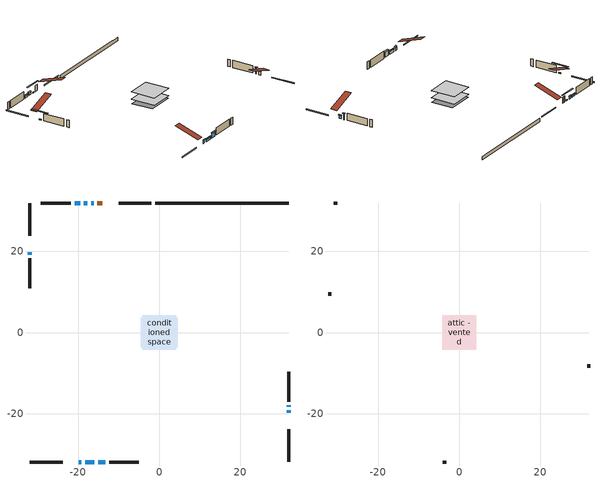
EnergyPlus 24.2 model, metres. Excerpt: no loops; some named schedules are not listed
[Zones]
conditioned space
 floor adiabatic (AdiabaticFloorConstruction): -4.2,-4.2 -4.2,4.2 4.2,4.2 4.2,-4.2 z0.36
 floor foundation (Slab1 construction): -4.57,-3.66 -4.57,3.66 4.57,3.66 4.57,-3.66 z-0.86
 wall outside (RimJoist1 construction): -1.97,31.88 -10.03,31.88 / -31.88,-31.88 -23.82,-31.88 / -31.88,31.88 -31.88,23.82 / 31.88,-31.88 31.88,-23.82 z0.36:0.66
 wall outside (AdiabaticWallConstruction 1): -14.05,31.88 -15.23,31.88 z0.36:2.39
 wall outside (AdiabaticWallConstruction): -19.8,-31.88 -19.19,-31.88 / 31.88,-19.8 31.88,-19.19 z0.36:1.48; -16.15,31.88 -16.77,31.88 / -31.88,19.8 -31.88,19.19 z0.36:0.67; 31.88,-18.26 31.88,-17.95 z0.36:2.34; -17.69,31.88 -18.53,31.88 / -18.26,-31.88 -15.97,-31.88 z0.36:1.2; -19.46,31.88 -20.83,31.88 z0.36:0.97; -15.05,-31.88 -13.29,-31.88 z0.36:2.04
 wall outside (Wall1 construction): -21.76,31.88 -29.13,31.88 / -12.37,-31.88 -5,-31.88 / -31.88,18.26 -31.88,10.9 / 31.88,-17.03 31.88,-9.66 z0.36:2.8
 wall foundation (FoundationWall1 construction): -1.04,31.88,-0.86 -1.04,31.88,0.36 28.59,31.88,0.36 28.59,31.88,0.25 31.88,31.88,0.25 31.88,31.88,-0.86
 window (WindowConstruction 5): -19.8,-31.88 -19.19,-31.88 z0.36:1.48
 window (WindowConstruction 7): -16.15,31.88 -16.76,31.88 z0.36:0.66
 window (WindowConstruction 8): -31.88,19.8 -31.88,19.19 z0.36:0.66
 window (WindowConstruction 6): 31.88,-19.8 31.88,-19.19 z0.36:1.48
 window (WindowConstruction): 31.88,-18.26 31.88,-17.96 z0.36:2.34
 window (WindowConstruction 1): -17.69,31.88 -18.53,31.88 z0.36:1.2
 window (WindowConstruction 2): -19.46,31.88 -20.83,31.88 z0.36:0.97
 window (WindowConstruction 3): -18.26,-31.88 -15.98,-31.88 z0.36:1.2
 window (WindowConstruction 4): -15.05,-31.88 -13.29,-31.88 z0.36:2.04
 door (Door): -14.05,31.88 -15.22,31.88 z0.36:2.39
 ceiling adiabatic (AdiabaticFloorConstruction): 4.2,-4.2 4.2,4.2 -4.2,4.2 -4.2,-4.2 z0.36
attic - vented
 floor to conditioned space (Floor1 construction Reversed): -4.2,-4.2 -4.2,4.2 4.2,4.2 4.2,-4.2 z2.8
 wall outside (Wall2 construction): -30.05,31.88 -30.95,31.88 / -4.07,-31.88 -3.17,-31.88 / -31.88,9.97 -31.88,9.07 / 31.88,-8.73 31.88,-7.83 z0.36:2.8
 roof outside (Roof1 construction): -13.12,31.88,2.8 -13.12,23.69,5.53 -10.96,23.69,5.53 -10.96,31.88,2.8; -20.73,-31.88,2.8 -20.73,-23.69,5.53 -22.89,-23.69,5.53 -22.89,-31.88,2.8; -31.88,20.73,2.8 -23.69,20.73,5.53 -23.69,22.89,5.53 -31.88,22.89,2.8; 31.88,-20.73,2.8 23.69,-20.73,5.53 23.69,-22.89,5.53 31.88,-22.89,2.8
shading: -18.99,-31.88 -20,-31.88 -20,-32.29 -18.99,-32.29 z1.68; -19.4,31.88 -13.51,31.88 -13.51,32.29 -19.4,32.29 z3.3; -31.88,16.55 -31.88,22.44 -32.29,22.44 -32.29,16.55 z3.3; 31.88,-18.99 31.88,-20 32.29,-20 32.29,-18.99 z1.68; 31.88,-17.75 31.88,-18.46 32.29,-18.46 32.29,-17.75 z2.54; -18.73,31.88 -17.49,31.88 -17.49,32.29 -18.73,32.29 z1.4; -21.03,31.88 -19.26,31.88 -19.26,32.29 -21.03,32.29 z1.17; -15.77,-31.88 -18.46,-31.88 -18.46,-32.29 -15.77,-32.29 z1.4; -13.09,-31.88 -15.25,-31.88 -15.25,-32.29 -13.09,-32.29 z2.24
[Building]
Building 1: Terrain=Suburbs
[Site:Location]
Bathurst AP_NB: Latitude {deg}=47.63; Longitude {deg}=-65.74; Time Zone {hr}=-4; Elevation {m}=59; Keep Site Location Information=Yes
[Site:GroundTemperature:Shallow]
0.0375368, -2.14911, -2.32423, -1.28655, 2.87914, 7.02543, 10.62, 12.8971, 13.0906, 11.2385, 7.7356, 3.71651
[Site:WaterMainsTemperature]
Calculation Method=Schedule; Temperature Schedule=mains temperature schedule
[Material] Roughness=Rough; Thermal Absorptance=0.9
Name | Thickness {m} | Conductivity {W/m-K} | Density {kg/m3} | Specific Heat {J/kg-K} | Solar Absorptance | Visible Absorptance
asphalt or fiberglass shingles | 0.00635 | 0.162714 | 1121.4 | 1465.45 | 0.4 | 0.4
ceiling loosefill ins | 0.169333 | 0.0480833 | 16.02 | 1046.75 | 0.7 | 0.7
ceiling stud and cavity | 0.1397 | 0.12131 | 65.682 | 1177.47 | 0.7 | 0.7
concrete 4.0 in. | 0.1016 | 1.803125 | 2242.8 | 837.4 | 0.7 | 0.7
concrete 8.0 in. | 0.2032 | 1.803125 | 2242.8 | 837.4 | 0.7 | 0.7
door material | 0.04445 | 0.0451087 | 512.64 | 1214.23 | 0.7 | 0.7
exterior vertical ins | 0.013071 | 0.029427 | 32.04 | 1214.23 | 0.7 | 0.7
floor covering | 0.0127 | 0.0433444 | 54.468 | 1339.84 | 0.6 | 0.6
floor rigid ins; wall rigid ins 1 | 0.512978 | 0.029427 | 32.04 | 1214.23 | 0.7 | 0.7
floor stud and cavity | 0.1397 | 1.75129 | 37.0049 | 1207.88 | 0.7 | 0.7
furniture material conditioned space 1 | 0.1524 | 0.115458 | 640.8 | 1214.23 | 0.6 | 0.6
gypsum board | 0.0127 | 0.160291 | 801 | 837.4 | 0.6 | 0.6
gypsum board 1 | 0.0127 | 0.160291 | 801 | 837.4 | 0.7 | 0.7
osb sheathing 0.5 in. | 0.0127 | 0.115458 | 512.64 | 1214.23 | 0.7 | 0.7
osb sheathing 0.75 in. | 0.01905 | 0.115458 | 512.64 | 1214.23 | 0.7 | 0.7
osb sheathing 2.0 in. | 0.0508 | 0.115458 | 512.64 | 1214.23 | 0.7 | 0.7
rim joist rigid ins; wall rigid ins | 0.051816 | 0.029427 | 32.04 | 1214.23 | 0.7 | 0.7
rim joist stud and cavity | 0.0508 | 0.0402607 | 125.044 | 1163.47 | 0.6 | 0.6
wall stud and cavity | 0.1397 | 0.217966 | 139.0536 | 1170.24 | 0.7 | 0.7
wall stud and cavity 1 | 0.0889 | 6.9971 | 50.32683 | 1063.81 | 0.6 | 0.6
wall stud and cavity 2 | 0.0889 | 0.380278 | 52.3479 | 1209.89 | 0.7 | 0.7
wall stud and cavity 3 | 0.0889 | 0.391764 | 83.0341 | 1211.67 | 0.7 | 0.7
wood siding | 0.0254 | 0.102417 | 544.68 | 1172.36 | 0.4 | 0.4
wood siding 1 | 0.00254 | 0.102417 | 544.68 | 1172.36 | 0.4 | 0.4
wood siding 2; wood siding 3; wood siding 4 | 0.0254 | 0.102417 | 544.68 | 1172.36 | 0.7 | 0.7
[WindowMaterial:SimpleGlazingSystem]
Name | U-Factor {W/m2-K} | Solar Heat Gain Coefficient
WindowMaterial | 3.06271 | 0.54
WindowMaterial 1 | 2.95994 | 0.63
WindowMaterial 2 | 2.99287 | 0.59
WindowMaterial 3 | 2.94461 | 0.64
WindowMaterial 4 | 2.89181 | 0.69
WindowMaterial 5 | 2.97073 | 0.62
WindowMaterial 6 | 3.06555 | 0.49
[Construction]
AdiabaticFloorConstruction: floor stud and cavity, floor rigid ins, osb sheathing 0.75 in., floor covering
AdiabaticWallConstruction: wood siding 3, wall rigid ins 1, wall stud and cavity 2, gypsum board
AdiabaticWallConstruction 1: wood siding 4, wall rigid ins 1, wall stud and cavity 2, gypsum board
Door: door material
Floor1 construction Reversed: gypsum board, ceiling stud and cavity, ceiling loosefill ins
FoundationWall1 construction: concrete 8.0 in., gypsum board 1
furniture construction conditioned space 1: furniture material conditioned space 1
PartitionWallConstruction: gypsum board, wall stud and cavity 3, gypsum board
RimJoist1 construction: wood siding 2, rim joist rigid ins, osb sheathing 2.0 in., rim joist stud and cavity
Roof1 construction: asphalt or fiberglass shingles
Slab1 construction: concrete 4.0 in.
Wall1 construction: wood siding, wall rigid ins, osb sheathing 0.5 in., wall stud and cavity, gypsum board
Wall2 construction: wood siding 1, wall stud and cavity 1
WindowConstruction: WindowMaterial
WindowConstruction 1: WindowMaterial 1
WindowConstruction 2: WindowMaterial 2
WindowConstruction 3: WindowMaterial 3
WindowConstruction 4: WindowMaterial 4
WindowConstruction 5; WindowConstruction 6: WindowMaterial 5
WindowConstruction 7; WindowConstruction 8: WindowMaterial 6
[Zone] Multiplier=1; Part of Total Floor Area=Yes
Name | Volume {m3}
attic - vented | 31.3379
conditioned space | 274.4
[Space]
Name | Zone | Volume {m3}
attic - vented 1 | attic - vented | 31.3379
conditioned space 1 | conditioned space | 274.4
[ZoneInfiltration:EffectiveLeakageArea]
infil attic - vented 1: Zone or Space=attic - vented 1; Schedule=Always On Discrete; Effective Air Leakage Area {cm2}=2828.4; Stack Coefficient=0.000359409; Wind Coefficient=1.2809e-05
[ZoneMixing]
whole house fan mix: Zone or Space=attic - vented; Schedule=Always On Continuous; Design Flow Rate Calculation Method=Flow/Zone; Design Flow Rate {m3/s}=0; Source Zone or Space=conditioned space
[SurfaceProperty:ExposedFoundationPerimeter]
Slab1: Exposed Perimeter Calculation Method=TotalExposedPerimeter; Total Exposed Perimeter {m}=32.919
[InternalMass] Zone or ZoneList=conditioned space; Space or SpaceList=conditioned space 1
Name | Construction | Surface Area {m2}
furniture mass conditioned space 1 | furniture construction conditioned space 1 | 55.0402
partition wall mass | PartitionWallConstruction | 137.601
[Lights]
interior lighting: Zone or ZoneList or Space or SpaceList=conditioned space 1; Schedule=interior lighting schedule; Design Level Calculation Method=LightingLevel; Lighting Level {W}=343.2; Return Air Fraction=0; Fraction Radiant=0.6; Fraction Visible=0.2; Fraction Replaceable=1
[People]
occupants: Zone or ZoneList or Space or SpaceList=conditioned space 1; Number of People Schedule=occupants schedule; Number of People Calculation Method=People; Number of People=3; Fraction Radiant=0.314171; Sensible Heat Fraction=0.56303; Activity Level Schedule=occupants activity schedule; Carbon Dioxide Generation Rate {m3/s-W}=0; Enable ASHRAE 55 Comfort Warnings=No; Mean Radiant Temperature Calculation Type=EnclosureAveraged
[ElectricEquipment] Zone or ZoneList or Space or SpaceList=conditioned space 1; Design Level Calculation Method=EquipmentLevel
Name | Schedule | Design Level {W} | Fraction Latent | Fraction Radiant | Fraction Lost
clothes dryer | clothes dryer schedule | 140.772 | 0.015 | 0.081 | 0.85
clothes washer | clothes washer schedule | 32.1985 | 0.03 | 0.162 | 0.7
cooking range | cooking range schedule | 215.147 | 0.08 | 0.432 | 0.2
dishwasher | dishwasher schedule | 66.8632 | 0.3 | 0.18 | 0.4
fridge | fridge schedule | 72.9452 | 0 | 0.6 | 0
mech vent bath fan 0 | mech vent bath fan 0 schedule | 50.2 | 0 | 0 | 1
mech vent house fan | mech vent house fan schedule | 1.1875 | 0 | 0 | 1
mech vent house fan cfis | mech vent house fan cfis schedule | 0 | 0 | 0 | 0
misc plug loads | misc plug loads schedule | 494.7 | 0.045 | 0.513 | 0.1
whole house fan | Always On Discrete | 0 | 0 | 0 | 1
[OtherEquipment] Zone or ZoneList or Space or SpaceList=conditioned space 1; Design Level Calculation Method=EquipmentLevel
Name | Fuel Type | Schedule | Design Level {W} | Fraction Latent | Fraction Radiant | Fraction Lost
clothes dryer 1 | Electricity | clothes dryer schedule | 0 | 0.015 | 0.081 | 0.85
cooking range 1 | Electricity | cooking range schedule | 0 | 0.08 | 0.432 | 0.2
general water use latent | None | general water use schedule | 62.594 | 1 | 0 | 0
general water use sensible | None | general water use schedule | -61.6891 | 0 | 0.6 | 0
mech vent house fan latent load | None | Always On Discrete | 0 | 1 | 0 | 0
mech vent house fan sensible load | None | Always On Discrete | 0 | 0 | 0 | 0
water heater energy adjustment1 | Electricity | Always On Discrete | 0.01 | 0 | 0 | 1
[ZoneInfiltration:DesignFlowRate] Zone or ZoneList or Space or SpaceList=conditioned space 1; Schedule=Always On Discrete; Design Flow Rate Calculation Method=Flow/Zone; Design Flow Rate {m3/s}=0
infil flow; natural vent flow; whole house fan flow
[ZoneControl:Thermostat]
conditioned space Thermostat: Zone or ZoneList=conditioned space; Control Type Schedule=conditioned space Thermostat Schedule; Control 1=conditioned space temperature setpoint; Temperature Difference Between Cutout And Setpoint {deltaC}=0
[ZoneHVAC:Baseboard:Convective:Electric]
electric baseboard: Availability Schedule=Always On Discrete; Heating Design Capacity {W}=6764.67; Efficiency=1
[Zone equipment]
conditioned space: electric baseboard
[Foundation:Kiva]
Foundation Kiva 1: Initial Indoor Air Temperature {C}=18; Wall Height Above Grade {m}=0.359999; Wall Depth Below Slab {m}=0.2032; Custom Block Material Name 1=exterior vertical ins; Custom Block Depth 1 {m}=1.21999; Custom Block X Position 1 {m}=0.2159; Custom Block Z Position 1 {m}=0
[Foundation:Kiva:Settings]
Soil Conductivity {W/m-K}=0.849921; Soil Density {kg/m3}=1842.3; Soil Specific Heat {J/kg-K}=418.7; Ground Solar Absorptivity=0.9; Ground Thermal Absorptivity=0.9; Ground Surface Roughness {m}=0.03; Far-Field Width {m}=40; Deep-Ground Boundary Condition=ZeroFlux; Deep-Ground Depth {m}=40; Minimum Cell Dimension {m}=0.2; Maximum Cell Growth Coefficient=3; Simulation Timestep=Timestep
[Exterior:Lights]
exterior lighting: Schedule=exterior lighting schedule; Design Level {W}=75.6
[EnergyManagementSystem:GlobalVariable]
infil_program_Qfan
infil_program_Qinf
natural_vent_program_Qnv
natural_vent_program_Qwhf
[EnergyManagementSystem:Sensor]
Name | Output:Variable or Output:Meter Index Key | Output:Variable or Output:Meter
airflow_gain | infil flow | Infiltration Sensible Heat Gain Energy
airflow_gain_1 | natural vent flow | Infiltration Sensible Heat Gain Energy
airflow_gain_2 | whole house fan flow | Infiltration Sensible Heat Gain Energy
airflow_loss | infil flow | Infiltration Sensible Heat Loss Energy
airflow_loss_1 | natural vent flow | Infiltration Sensible Heat Loss Energy
airflow_loss_2 | whole house fan flow | Infiltration Sensible Heat Loss Energy
clg_load_cond |  | Cooling:EnergyTransfer:Zone:CONDITIONED SPACE
clg_sp_s; clg_sp_s_1 | cooling setpoint | Schedule Value
clothes_dryer_exhaust_0_sch_s | clothes dryer exhaust 0 schedule | Schedule Value
conditioned_space_clg_unmet_s | conditioned space | Zone Cooling Setpoint Not Met Time
conditioned_space_htg_unmet_s | conditioned space | Zone Heating Setpoint Not Met Time
cool_season | cooling season schedule | Schedule Value
fridge_tin_s | conditioned space | Zone Mean Air Temperature
htg_load_cond |  | Heating:EnergyTransfer:Zone:CONDITIONED SPACE
htg_sp_s; htg_sp_s_1 | heating setpoint | Schedule Value
ig_ee_conv | clothes dryer | Electric Equipment Convective Heating Energy
ig_ee_conv_2 | cooking range | Electric Equipment Convective Heating Energy
ig_ee_conv_4 | fridge | Electric Equipment Convective Heating Energy
ig_ee_conv_5 | misc plug loads | Electric Equipment Convective Heating Energy
ig_ee_conv_6 | whole house fan | Electric Equipment Convective Heating Energy
ig_ee_rad | clothes dryer | Electric Equipment Radiant Heating Energy
ig_ee_rad_2 | cooking range | Electric Equipment Radiant Heating Energy
ig_ee_rad_4 | fridge | Electric Equipment Radiant Heating Energy
ig_ee_rad_5 | misc plug loads | Electric Equipment Radiant Heating Energy
ig_ee_rad_6 | whole house fan | Electric Equipment Radiant Heating Energy
ig_lgt_conv | interior lighting | Lights Convective Heating Energy
ig_lgt_rad | interior lighting | Lights Radiant Heating Energy
ig_lgt_vis | interior lighting | Lights Visible Radiation Heating Energy
ig_oe_conv | clothes dryer 1 | Other Equipment Convective Heating Energy
ig_oe_conv_1 | cooking range 1 | Other Equipment Convective Heating Energy
ig_oe_conv_2 | general water use latent | Other Equipment Convective Heating Energy
ig_oe_conv_3 | general water use sensible | Other Equipment Convective Heating Energy
ig_oe_conv_4 | water heater energy adjustment1 | Other Equipment Convective Heating Energy
ig_oe_rad | clothes dryer 1 | Other Equipment Radiant Heating Energy
ig_oe_rad_1 | cooking range 1 | Other Equipment Radiant Heating Energy
ig_oe_rad_2 | general water use latent | Other Equipment Radiant Heating Energy
ig_oe_rad_3 | general water use sensible | Other Equipment Radiant Heating Energy
ig_oe_rad_4 | water heater energy adjustment1 | Other Equipment Radiant Heating Energy
ig_ppl_conv | occupants | People Convective Heating Energy
ig_ppl_rad | occupants | People Radiant Heating Energy
im_conv | furniture mass conditioned space 1 | Surface Inside Face Convection Heat Gain Energy
im_conv_1 | partition wall mass | Surface Inside Face Convection Heat Gain Energy
im_ig | furniture mass conditioned space 1 | Surface Inside Face Internal Gains Radiation Heat Gain Energy
im_ig_1 | partition wall mass | Surface Inside Face Internal Gains Radiation Heat Gain Energy
im_lgt | furniture mass conditioned space 1 | Surface Inside Face Lights Radiation Heat Gain Energy
im_lgt_1 | partition wall mass | Surface Inside Face Lights Radiation Heat Gain Energy
im_sol | furniture mass conditioned space 1 | Surface Inside Face Solar Radiation Heat Gain Energy
im_sol_1 | partition wall mass | Surface Inside Face Solar Radiation Heat Gain Energy
im_surf | furniture mass conditioned space 1 | Surface Inside Face Net Surface Thermal Radiation Heat Gain Energy
im_surf_1 | partition wall mass | Surface Inside Face Net Surface Thermal Radiation Heat Gain Energy
mech_vent_bath_fan_0_sch_s | mech vent bath fan 0 schedule | Schedule Value
mv_conv | mech vent bath fan 0 | Electric Equipment Convective Heating Energy
mv_conv_1 | mech vent house fan | Electric Equipment Convective Heating Energy
mv_conv_2 | mech vent house fan cfis | Electric Equipment Convective Heating Energy
mv_conv_3 | mech vent house fan latent load | Other Equipment Convective Heating Energy
mv_conv_4 | mech vent house fan sensible load | Other Equipment Convective Heating Energy
mv_rad | mech vent bath fan 0 | Electric Equipment Radiant Heating Energy
mv_rad_1 | mech vent house fan | Electric Equipment Radiant Heating Energy
mv_rad_2 | mech vent house fan cfis | Electric Equipment Radiant Heating Energy
mv_rad_3 | mech vent house fan latent load | Other Equipment Radiant Heating Energy
mv_rad_4 | mech vent house fan sensible load | Other Equipment Radiant Heating Energy
natural_vent_s | natural vent schedule | Schedule Value
out_pb_s |  | Site Outdoor Air Barometric Pressure
out_wt_s |  | Site Outdoor Air Humidity Ratio
site_vw_s |  | Site Wind Speed
ss_back_out | Window1 | Surface Window Shortwave from Zone Back Out Window Heat Transfer Rate
ss_back_out_1 | Window10 | Surface Window Shortwave from Zone Back Out Window Heat Transfer Rate
ss_back_out_2 | Window11 | Surface Window Shortwave from Zone Back Out Window Heat Transfer Rate
ss_back_out_3 | Window2 | Surface Window Shortwave from Zone Back Out Window Heat Transfer Rate
ss_back_out_4 | Window3 | Surface Window Shortwave from Zone Back Out Window Heat Transfer Rate
ss_back_out_5 | Window4 | Surface Window Shortwave from Zone Back Out Window Heat Transfer Rate
ss_back_out_6 | Window5 | Surface Window Shortwave from Zone Back Out Window Heat Transfer Rate
ss_back_out_7 | Window7 | Surface Window Shortwave from Zone Back Out Window Heat Transfer Rate
ss_back_out_8 | Window9 | Surface Window Shortwave from Zone Back Out Window Heat Transfer Rate
ss_conv | Door1 | Surface Inside Face Convection Heat Gain Energy
ss_conv_1 | Window1 | Surface Inside Face Convection Heat Gain Energy
ss_conv_2 | Window10 | Surface Inside Face Convection Heat Gain Energy
ss_conv_3 | Window11 | Surface Inside Face Convection Heat Gain Energy
ss_conv_4 | Window2 | Surface Inside Face Convection Heat Gain Energy
ss_conv_5 | Window3 | Surface Inside Face Convection Heat Gain Energy
ss_conv_6 | Window4 | Surface Inside Face Convection Heat Gain Energy
ss_conv_7 | Window5 | Surface Inside Face Convection Heat Gain Energy
ss_conv_8 | Window7 | Surface Inside Face Convection Heat Gain Energy
ss_conv_9 | Window9 | Surface Inside Face Convection Heat Gain Energy
ss_ig | Door1 | Surface Inside Face Internal Gains Radiation Heat Gain Energy
ss_ig_1 | Window1 | Surface Inside Face Internal Gains Radiation Heat Gain Energy
ss_ig_2 | Window10 | Surface Inside Face Internal Gains Radiation Heat Gain Energy
ss_ig_3 | Window11 | Surface Inside Face Internal Gains Radiation Heat Gain Energy
ss_ig_4 | Window2 | Surface Inside Face Internal Gains Radiation Heat Gain Energy
ss_ig_5 | Window3 | Surface Inside Face Internal Gains Radiation Heat Gain Energy
ss_ig_6 | Window4 | Surface Inside Face Internal Gains Radiation Heat Gain Energy
ss_ig_7 | Window5 | Surface Inside Face Internal Gains Radiation Heat Gain Energy
ss_ig_8 | Window7 | Surface Inside Face Internal Gains Radiation Heat Gain Energy
ss_ig_9 | Window9 | Surface Inside Face Internal Gains Radiation Heat Gain Energy
ss_lgt | Door1 | Surface Inside Face Lights Radiation Heat Gain Energy
ss_sol | Door1 | Surface Inside Face Solar Radiation Heat Gain Energy
ss_surf | Door1 | Surface Inside Face Net Surface Thermal Radiation Heat Gain Energy
ss_surf_1 | Window1 | Surface Inside Face Net Surface Thermal Radiation Heat Gain Energy
ss_surf_2 | Window10 | Surface Inside Face Net Surface Thermal Radiation Heat Gain Energy
ss_surf_3 | Window11 | Surface Inside Face Net Surface Thermal Radiation Heat Gain Energy
ss_surf_4 | Window2 | Surface Inside Face Net Surface Thermal Radiation Heat Gain Energy
ss_surf_5 | Window3 | Surface Inside Face Net Surface Thermal Radiation Heat Gain Energy
ss_surf_6 | Window4 | Surface Inside Face Net Surface Thermal Radiation Heat Gain Energy
ss_surf_7 | Window5 | Surface Inside Face Net Surface Thermal Radiation Heat Gain Energy
ss_surf_8 | Window7 | Surface Inside Face Net Surface Thermal Radiation Heat Gain Energy
ss_surf_9 | Window9 | Surface Inside Face Net Surface Thermal Radiation Heat Gain Energy
ss_trans_in | Window1 | Surface Window Transmitted Solar Radiation Rate
ss_trans_in_1 | Window10 | Surface Window Transmitted Solar Radiation Rate
ss_trans_in_2 | Window11 | Surface Window Transmitted Solar Radiation Rate
ss_trans_in_3 | Window2 | Surface Window Transmitted Solar Radiation Rate
ss_trans_in_4 | Window3 | Surface Window Transmitted Solar Radiation Rate
ss_trans_in_5 | Window4 | Surface Window Transmitted Solar Radiation Rate
ss_trans_in_6 | Window5 | Surface Window Transmitted Solar Radiation Rate
ss_trans_in_7 | Window7 | Surface Window Transmitted Solar Radiation Rate
ss_trans_in_8 | Window9 | Surface Window Transmitted Solar Radiation Rate
ss_trans_out | Window1 | Surface Inside Face Initial Transmitted Diffuse Transmitted Out Window Solar Radiation Rate
ss_trans_out_1 | Window10 | Surface Inside Face Initial Transmitted Diffuse Transmitted Out Window Solar Radiation Rate
ss_trans_out_2 | Window11 | Surface Inside Face Initial Transmitted Diffuse Transmitted Out Window Solar Radiation Rate
ss_trans_out_3 | Window2 | Surface Inside Face Initial Transmitted Diffuse Transmitted Out Window Solar Radiation Rate
ss_trans_out_4 | Window3 | Surface Inside Face Initial Transmitted Diffuse Transmitted Out Window Solar Radiation Rate
ss_trans_out_5 | Window4 | Surface Inside Face Initial Transmitted Diffuse Transmitted Out Window Solar Radiation Rate
ss_trans_out_6 | Window5 | Surface Inside Face Initial Transmitted Diffuse Transmitted Out Window Solar Radiation Rate
ss_trans_out_7 | Window7 | Surface Inside Face Initial Transmitted Diffuse Transmitted Out Window Solar Radiation Rate
ss_trans_out_8 | Window9 | Surface Inside Face Initial Transmitted Diffuse Transmitted Out Window Solar Radiation Rate
s_conv | Floor1 | Surface Inside Face Convection Heat Gain Energy
s_conv_1 | FoundationWall1 | Surface Inside Face Convection Heat Gain Energy
s_conv_10 | Wall1:180 | Surface Inside Face Convection Heat Gain Energy
s_conv_11 | Wall1:270 | Surface Inside Face Convection Heat Gain Energy
s_conv_12 | Wall1:90 | Surface Inside Face Convection Heat Gain Energy
s_conv_2 | inferred conditioned ceiling | Surface Inside Face Convection Heat Gain Energy
s_conv_3 | inferred conditioned floor | Surface Inside Face Convection Heat Gain Energy
s_conv_4 | RimJoist1:0 | Surface Inside Face Convection Heat Gain Energy
s_conv_5 | RimJoist1:180 | Surface Inside Face Convection Heat Gain Energy
s_conv_6 | RimJoist1:270 | Surface Inside Face Convection Heat Gain Energy
s_conv_7 | RimJoist1:90 | Surface Inside Face Convection Heat Gain Energy
s_conv_8 | Slab1 | Surface Inside Face Convection Heat Gain Energy
s_conv_9 | Wall1:0 | Surface Inside Face Convection Heat Gain Energy
s_ig | Floor1 | Surface Inside Face Internal Gains Radiation Heat Gain Energy
s_ig_1 | FoundationWall1 | Surface Inside Face Internal Gains Radiation Heat Gain Energy
s_ig_10 | Wall1:180 | Surface Inside Face Internal Gains Radiation Heat Gain Energy
s_ig_11 | Wall1:270 | Surface Inside Face Internal Gains Radiation Heat Gain Energy
s_ig_12 | Wall1:90 | Surface Inside Face Internal Gains Radiation Heat Gain Energy
s_ig_2 | inferred conditioned ceiling | Surface Inside Face Internal Gains Radiation Heat Gain Energy
s_ig_3 | inferred conditioned floor | Surface Inside Face Internal Gains Radiation Heat Gain Energy
s_ig_4 | RimJoist1:0 | Surface Inside Face Internal Gains Radiation Heat Gain Energy
s_ig_5 | RimJoist1:180 | Surface Inside Face Internal Gains Radiation Heat Gain Energy
s_ig_6 | RimJoist1:270 | Surface Inside Face Internal Gains Radiation Heat Gain Energy
s_ig_7 | RimJoist1:90 | Surface Inside Face Internal Gains Radiation Heat Gain Energy
s_ig_8 | Slab1 | Surface Inside Face Internal Gains Radiation Heat Gain Energy
s_ig_9 | Wall1:0 | Surface Inside Face Internal Gains Radiation Heat Gain Energy
s_lgt | Floor1 | Surface Inside Face Lights Radiation Heat Gain Energy
s_lgt_1 | FoundationWall1 | Surface Inside Face Lights Radiation Heat Gain Energy
s_lgt_10 | Wall1:180 | Surface Inside Face Lights Radiation Heat Gain Energy
s_lgt_11 | Wall1:270 | Surface Inside Face Lights Radiation Heat Gain Energy
s_lgt_12 | Wall1:90 | Surface Inside Face Lights Radiation Heat Gain Energy
s_lgt_2 | inferred conditioned ceiling | Surface Inside Face Lights Radiation Heat Gain Energy
s_lgt_3 | inferred conditioned floor | Surface Inside Face Lights Radiation Heat Gain Energy
s_lgt_4 | RimJoist1:0 | Surface Inside Face Lights Radiation Heat Gain Energy
s_lgt_5 | RimJoist1:180 | Surface Inside Face Lights Radiation Heat Gain Energy
s_lgt_6 | RimJoist1:270 | Surface Inside Face Lights Radiation Heat Gain Energy
s_lgt_7 | RimJoist1:90 | Surface Inside Face Lights Radiation Heat Gain Energy
s_lgt_8 | Slab1 | Surface Inside Face Lights Radiation Heat Gain Energy
s_lgt_9 | Wall1:0 | Surface Inside Face Lights Radiation Heat Gain Energy
s_sol | Floor1 | Surface Inside Face Solar Radiation Heat Gain Energy
s_sol_1 | FoundationWall1 | Surface Inside Face Solar Radiation Heat Gain Energy
s_sol_10 | Wall1:180 | Surface Inside Face Solar Radiation Heat Gain Energy
s_sol_11 | Wall1:270 | Surface Inside Face Solar Radiation Heat Gain Energy
s_sol_12 | Wall1:90 | Surface Inside Face Solar Radiation Heat Gain Energy
s_sol_2 | inferred conditioned ceiling | Surface Inside Face Solar Radiation Heat Gain Energy
